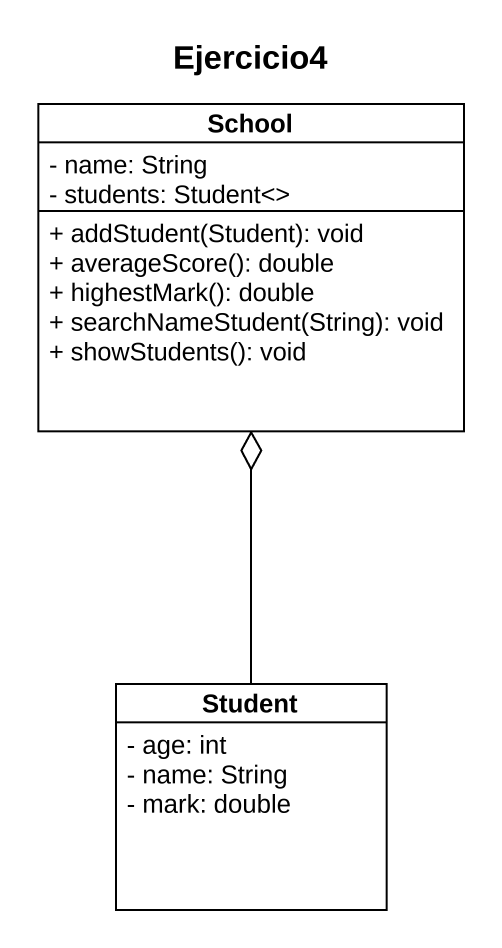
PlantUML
@startuml
title Ejercicio4
hide circle
hide empty members
skinparam classAttributeIconSize 0
class School {
  - name: String
  - students: Student<>
  + addStudent(Student): void
  + averageScore(): double
  + highestMark(): double
  + searchNameStudent(String): void
  + showStudents(): void
}
class Student {
  - age: int
  - name: String
  - mark: double
}
Student -up-o School
@enduml
